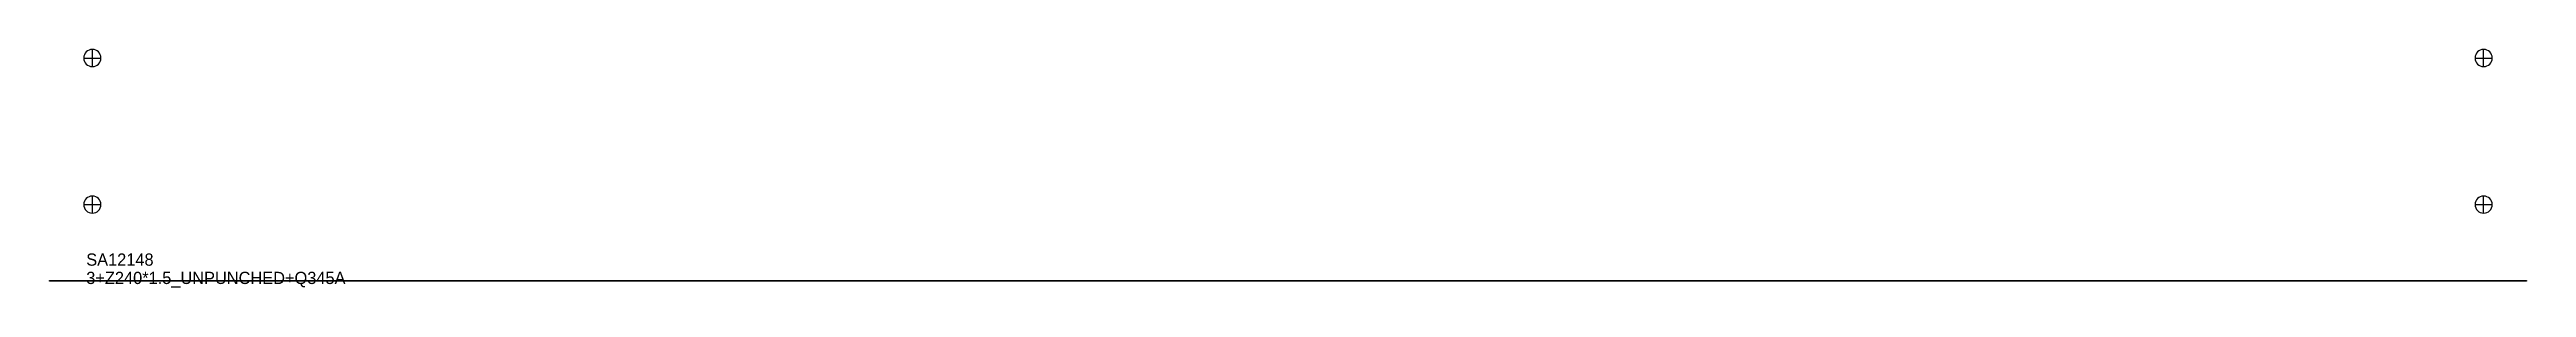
# Model space of a CAD drawing. Extents: x 0 to 2024, y 12 to 207.
import ezdxf

# ---------------------------------------------------------------- set-up
doc = ezdxf.new("R2010")
doc.units = 0
for name, color, linetype in [('14', 7, 'CONTINUOUS'), ('CUT', 7, 'CONTINUOUS'), ('SCRIBE', 3, 'CONTINUOUS'), ('TEXT', 7, 'CONTINUOUS')]:
    doc.layers.add(name, color=color, linetype=linetype)

msp = doc.modelspace()

# ---------------------------------------------------------------- linework, layer by layer
at = {"layer": '14', "color": 7, "linetype": 'CONTINUOUS'}
for p, q in [((35, 193), (35, 207)), ((1989, 193), (1989, 207)), ((28, 200), (42, 200)), ((1982, 200), (1996, 200)), ((35, 73), (35, 87)), ((1989, 73), (1989, 87)), ((28, 80), (42, 80)), ((1982, 80), (1996, 80))]:
    msp.add_line(p, q, dxfattribs=at)
for points in [[(35, 207, 1), (35, 193, 1)], [(1989, 207, 1), (1989, 193, 1)], [(35, 87, 1), (35, 73, 1)], [(1989, 87, 1), (1989, 73, 1)]]:
    msp.add_lwpolyline(points, format="xyb", close=True, dxfattribs=at)
at = {"layer": 'CUT', "color": 7, "linetype": 'CONTINUOUS'}
msp.add_lwpolyline([(0, 17.38), (0, 17.98), (2024, 17.98), (2024, 17.38)], close=True, dxfattribs=at)

# ---------------------------------------------------------------- texts
at = {"layer": 'SCRIBE', "color": 3}
msp.add_text('SA12148', height=10, dxfattribs=at).set_placement((30, 30))
at = {"layer": 'TEXT', "color": 7}
msp.add_text('3+Z240*1.5_UNPUNCHED+Q345A', height=10, dxfattribs=at).set_placement((30, 15))

doc.saveas('drawing.dxf')
